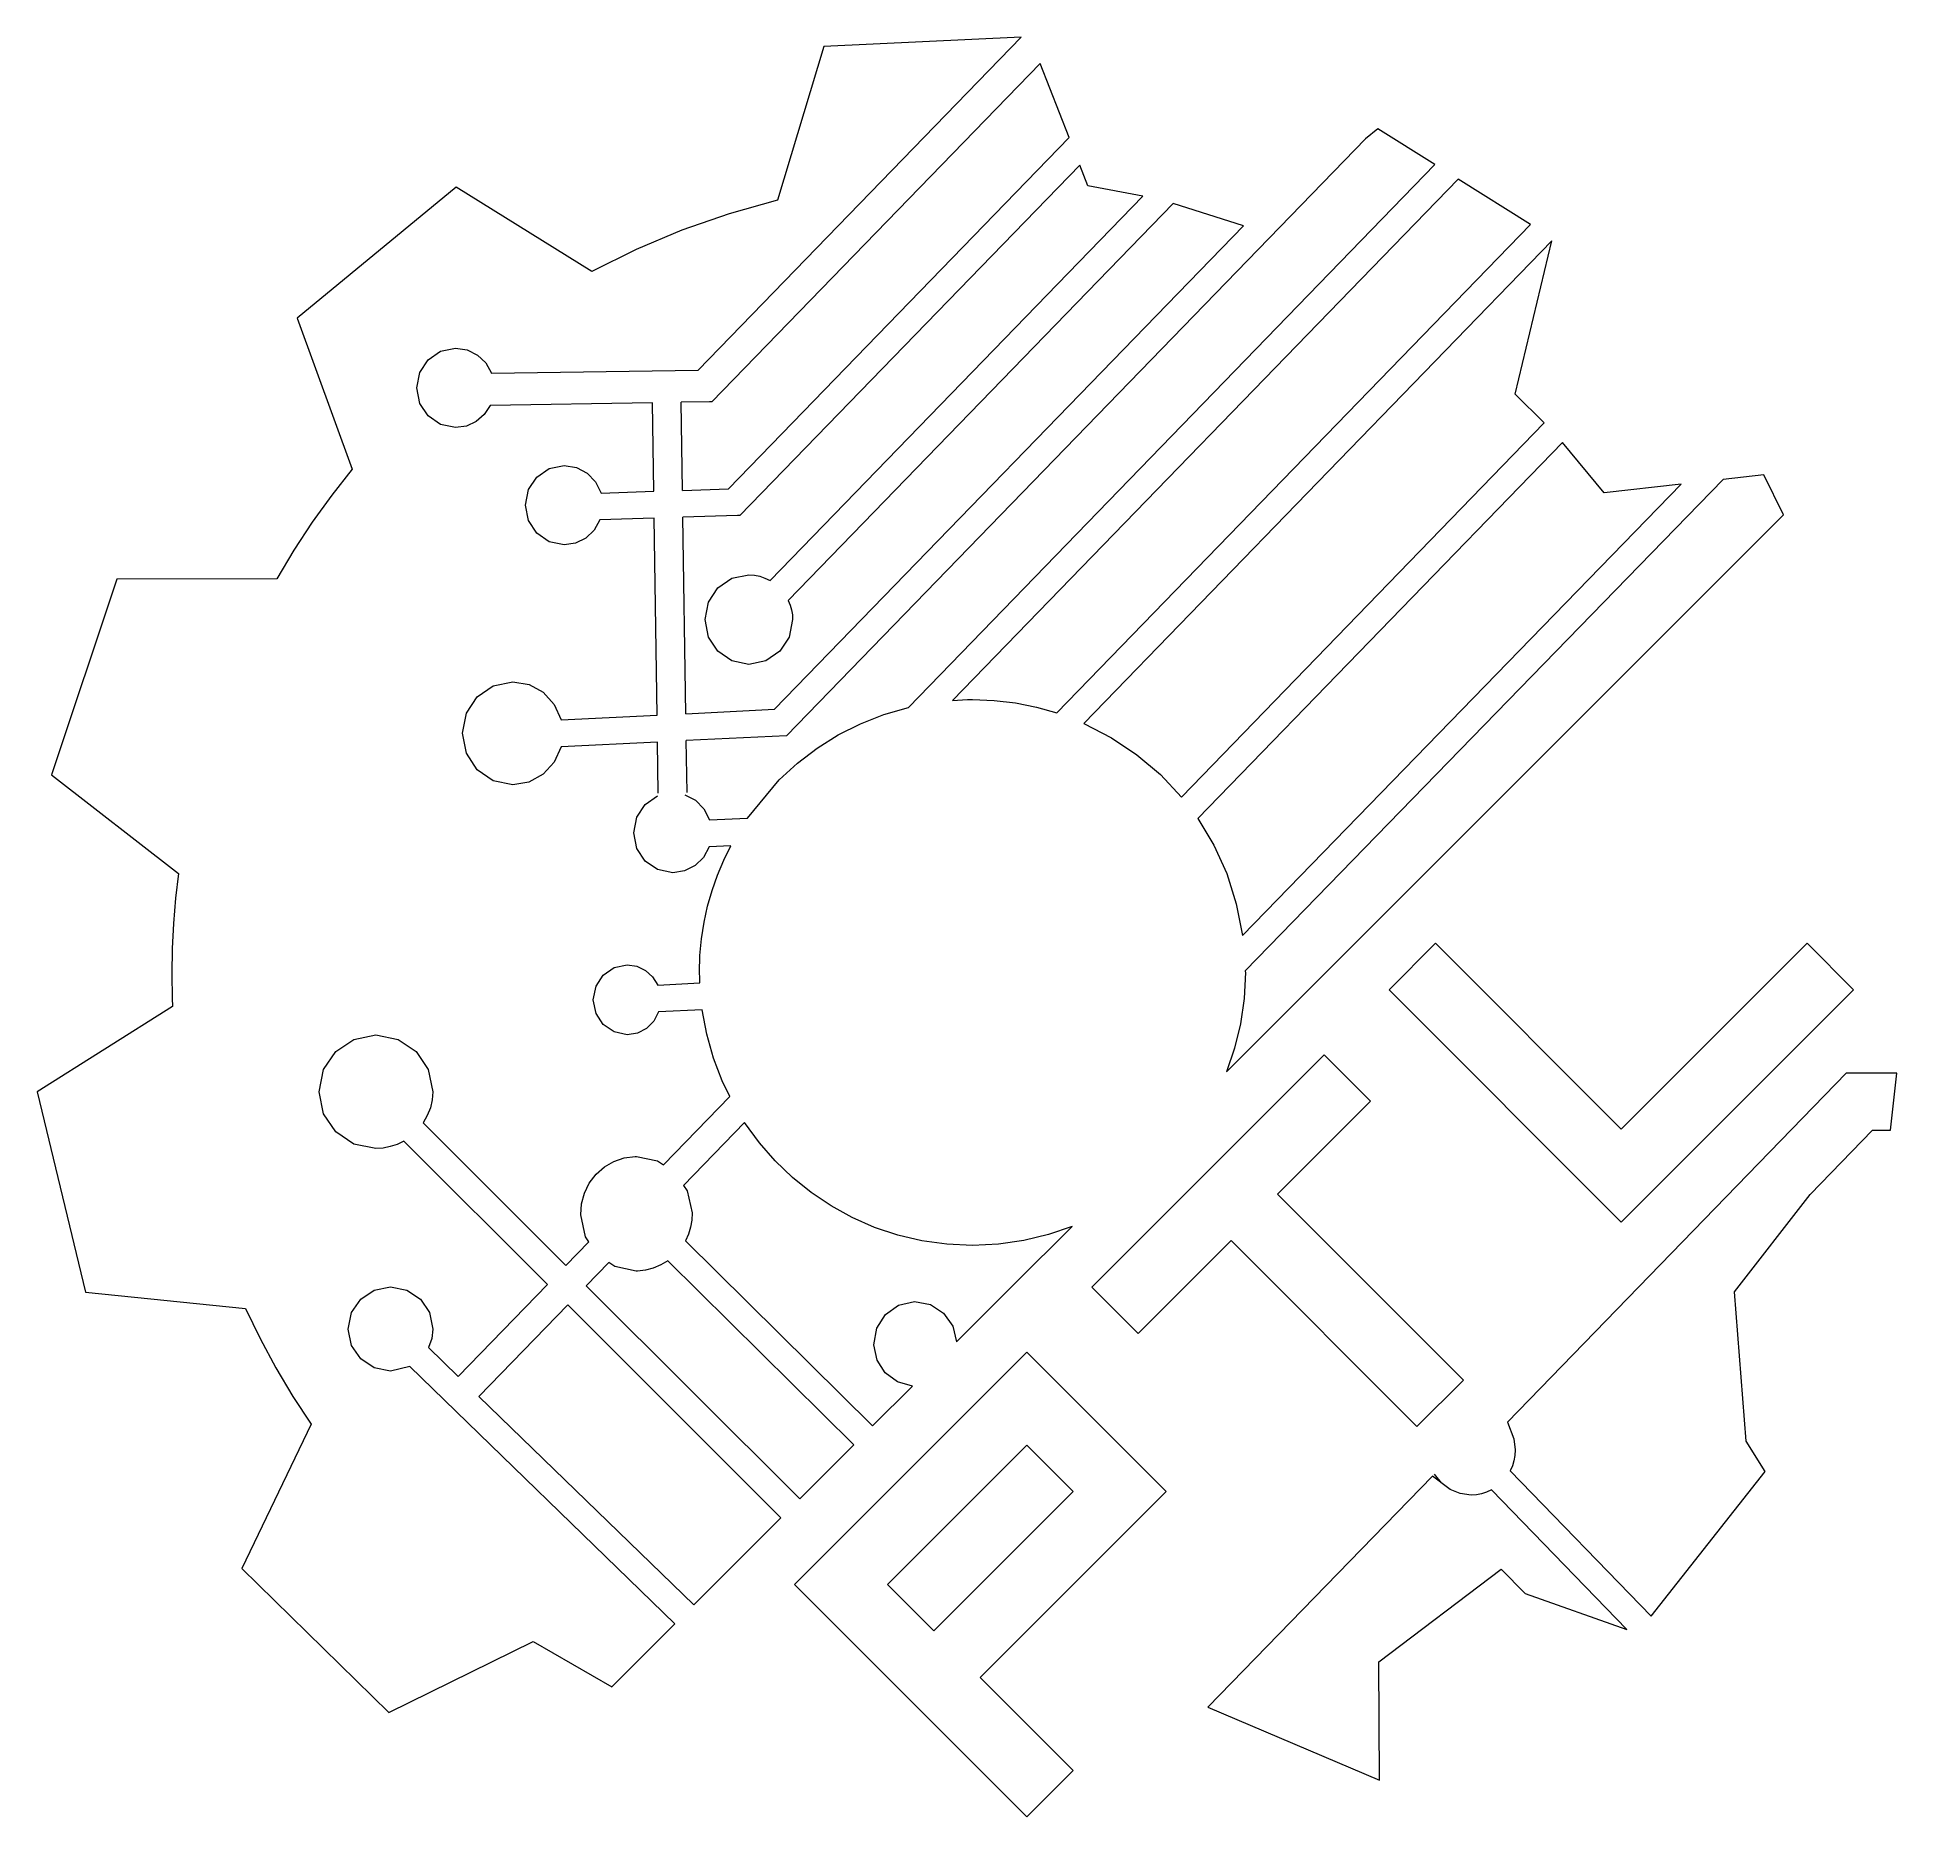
# Model space of a CAD drawing. Extents: x -19 to 19.8, y -17.1 to 20.
import ezdxf

# ---------------------------------------------------------------- set-up
doc = ezdxf.new("R2010")
doc.units = 0
doc.layers.get('0').update_dxf_attribs({"linetype": 'CONTINUOUS', "lineweight": 5, "true_color": 0xffffff})

msp = doc.modelspace()

# ---------------------------------------------------------------- linework, layer by layer
at = {"color": 7, "true_color": 0xffffff}
for p, q in [((-5.236, 13.076), (1.499, 20.019)), ((-2.618, 19.828), (-3.583, 16.62)), ((1.499, 20.019), (-2.618, 19.828)), ((1.892, 19.471), (-4.955, 12.413)), ((2.497, 17.924), (1.892, 19.471)), ((-4.609, 10.599), (2.497, 17.924)), ((8.68, 17.902), (-3.399, 5.451)), ((8.939, 18.108), (8.68, 17.902)), ((10.128, 17.363), (8.939, 18.108)), ((2.72, 17.352), (-4.368, 10.047)), ((-0.854, 6.043), (10.128, 17.363)), ((2.889, 16.921), (2.72, 17.352)), ((-10.289, 16.891), (-13.606, 14.159)), ((-7.456, 15.13), (-10.289, 16.891)), ((-3.739, 8.688), (4.036, 16.701)), ((4.036, 16.701), (2.889, 16.921)), ((-4.594, 16.337), (-5.578, 15.993)), ((-3.583, 16.62), (-4.594, 16.337)), ((4.669, 16.551), (-3.36, 8.274)), ((6.138, 16.084), (4.669, 16.551)), ((-5.578, 15.993), (-6.532, 15.59)), ((-3.645, 6.002), (6.138, 16.084)), ((-6.532, 15.59), (-7.456, 15.13)), ((-13.606, 14.159), (-12.457, 11.011)), ((-11.044, 13.028), (-10.87, 13.292)), ((-10.87, 13.292), (-10.613, 13.469)), ((-10.613, 13.469), (-10.299, 13.535)), ((-10.299, 13.535), (-10.058, 13.497)), ((-10.058, 13.497), (-9.844, 13.391)), ((-9.844, 13.391), (-9.671, 13.226)), ((-9.671, 13.226), (-9.55, 13.011)), ((-11.107, 12.706), (-11.044, 13.028)), ((-9.55, 13.011), (-5.236, 13.076)), ((-11.044, 12.383), (-11.107, 12.706)), ((-10.87, 12.12), (-11.044, 12.383)), ((-10.613, 11.942), (-10.87, 12.12)), ((-9.702, 12.149), (-9.872, 12.003)), ((-9.576, 12.341), (-9.702, 12.149)), ((-6.192, 12.394), (-9.576, 12.341)), ((-5.005, 12.413), (-5.592, 12.404)), ((-4.955, 12.413), (-5.005, 12.413)), ((-10.299, 11.876), (-10.613, 11.942)), ((-10.074, 11.909), (-10.299, 11.876)), ((-9.872, 12.003), (-10.074, 11.909)), ((-12.457, 11.011), (-12.884, 10.466)), ((-8.605, 10.846), (-8.349, 11.024)), ((-8.349, 11.024), (-8.035, 11.09)), ((-8.035, 11.09), (-7.78, 11.048)), ((-7.78, 11.048), (-7.557, 10.929)), ((-7.557, 10.929), (-7.381, 10.747)), ((-8.842, 10.26), (-8.778, 10.583)), ((-8.778, 10.583), (-8.605, 10.846)), ((-7.381, 10.747), (-7.265, 10.512)), ((-7.265, 10.512), (-6.164, 10.548)), ((-5.564, 10.568), (-4.609, 10.599)), ((-12.884, 10.466), (-13.289, 9.902)), ((-8.778, 9.938), (-8.842, 10.26)), ((-13.289, 9.902), (-13.67, 9.321)), ((-8.605, 9.675), (-8.778, 9.938)), ((-7.411, 9.737), (-7.584, 9.574)), ((-7.288, 9.95), (-7.411, 9.737)), ((-6.156, 9.987), (-7.288, 9.95)), ((-4.418, 10.044), (-5.556, 10.007)), ((-4.368, 10.047), (-4.418, 10.044)), ((-13.67, 9.321), (-14.028, 8.724)), ((-8.349, 9.497), (-8.605, 9.675)), ((-8.035, 9.432), (-8.349, 9.497)), ((-7.796, 9.469), (-8.035, 9.432)), ((-7.584, 9.574), (-7.796, 9.469)), ((-17.368, 8.713), (-18.73, 4.637)), ((-14.028, 8.724), (-17.368, 8.713)), ((-5.022, 8.237), (-4.826, 8.534)), ((-4.826, 8.534), (-4.536, 8.735)), ((-4.536, 8.735), (-4.181, 8.808)), ((-4.181, 8.808), (-4.067, 8.801)), ((-4.067, 8.801), (-3.954, 8.778)), ((-3.954, 8.778), (-3.845, 8.74)), ((-3.845, 8.74), (-3.739, 8.688)), ((-5.094, 7.873), (-5.022, 8.237)), ((-3.36, 8.274), (-3.321, 8.176)), ((-3.321, 8.176), (-3.292, 8.076)), ((-5.022, 7.509), (-5.094, 7.873)), ((-3.268, 7.873), (-3.34, 7.509)), ((-3.292, 8.076), (-3.274, 7.975)), ((-3.274, 7.975), (-3.268, 7.873)), ((-4.826, 7.211), (-5.022, 7.509)), ((-3.34, 7.509), (-3.536, 7.211)), ((-4.536, 7.01), (-4.826, 7.211)), ((-4.181, 6.936), (-4.536, 7.01)), ((-3.826, 7.01), (-4.181, 6.936)), ((-3.536, 7.211), (-3.826, 7.01)), ((-10.073, 5.92), (-9.848, 6.262)), ((-9.848, 6.262), (-9.515, 6.492)), ((-9.515, 6.492), (-9.108, 6.577)), ((-9.108, 6.577), (-8.765, 6.519)), ((-8.765, 6.519), (-8.469, 6.356)), ((-8.469, 6.356), (-8.241, 6.105)), ((-10.156, 5.502), (-10.073, 5.92)), ((-8.241, 6.105), (-8.1, 5.783)), ((-8.1, 5.783), (-6.094, 5.881)), ((-5.494, 5.911), (-3.645, 6.002)), ((-1.853, 5.702), (-1.364, 5.895)), ((-1.364, 5.895), (-0.854, 6.043)), ((-10.073, 5.084), (-10.156, 5.502)), ((-3.399, 5.451), (-5.486, 5.349)), ((-2.758, 5.191), (-2.318, 5.467)), ((-2.318, 5.467), (-1.853, 5.702)), ((-9.848, 4.742), (-10.073, 5.084)), ((-8.1, 5.221), (-8.242, 4.901)), ((-6.086, 5.319), (-8.1, 5.221)), ((-3.169, 4.878), (-2.758, 5.191)), ((-9.515, 4.511), (-9.848, 4.742)), ((-8.242, 4.901), (-8.473, 4.65)), ((-3.55, 4.53), (-3.169, 4.878)), ((-18.73, 4.637), (-16.082, 2.578)), ((-9.108, 4.426), (-9.515, 4.511)), ((-8.769, 4.485), (-9.108, 4.426)), ((-8.473, 4.65), (-8.769, 4.485)), ((-4.21, 3.735), (-3.55, 4.53)), ((-6.52, 3.75), (-6.345, 4.015)), ((-6.345, 4.015), (-6.086, 4.195)), ((-5.519, 4.22), (-5.298, 4.105)), ((-5.298, 4.105), (-5.12, 3.928)), ((-5.12, 3.928), (-5.001, 3.7)), ((-6.584, 3.424), (-6.52, 3.75)), ((-5.001, 3.7), (-4.21, 3.735)), ((-6.52, 3.101), (-6.584, 3.424)), ((-5.008, 3.137), (-5.129, 2.914)), ((-4.559, 3.157), (-5.008, 3.137)), ((-4.706, 2.856), (-4.559, 3.157)), ((-6.345, 2.837), (-6.52, 3.101)), ((-6.086, 2.658), (-6.345, 2.837)), ((-5.304, 2.742), (-5.522, 2.632)), ((-5.129, 2.914), (-5.304, 2.742)), ((-4.836, 2.545), (-4.706, 2.856)), ((-16.082, 2.578), (-16.14, 2.06)), ((-5.77, 2.593), (-6.086, 2.658)), ((-5.522, 2.632), (-5.77, 2.593)), ((-4.948, 2.225), (-4.836, 2.545)), ((-16.14, 2.06), (-16.183, 1.537)), ((-5.041, 1.897), (-4.948, 2.225)), ((-5.168, 1.218), (-5.115, 1.561)), ((-5.115, 1.561), (-5.041, 1.897)), ((-16.183, 1.537), (-16.21, 1.011)), ((-5.201, 0.869), (-5.168, 1.218)), ((-16.21, 1.011), (-16.219, 0.48)), ((-5.212, 0.513), (-5.201, 0.869)), ((-16.219, 0.48), (-16.217, 0.311)), ((-7.37, 0.227), (-7.218, 0.459)), ((-7.218, 0.459), (-6.993, 0.615)), ((-6.993, 0.615), (-6.717, 0.672)), ((-6.717, 0.672), (-6.518, 0.643)), ((-6.518, 0.643), (-6.339, 0.558)), ((-6.339, 0.558), (-6.191, 0.425)), ((-6.191, 0.425), (-6.081, 0.25)), ((-5.207, 0.404), (-5.212, 0.513)), ((-5.201, 0.295), (-5.207, 0.404)), ((-16.217, 0.311), (-16.214, 0.143)), ((-16.214, 0.143), (-16.208, -0.025)), ((-7.426, -0.057), (-7.37, 0.227)), ((-6.081, 0.25), (-5.201, 0.295)), ((-16.201, -0.194), (-19.027, -1.975)), ((-16.208, -0.025), (-16.201, -0.194)), ((-7.37, -0.34), (-7.426, -0.057)), ((-7.218, -0.571), (-7.37, -0.34)), ((-6.063, -0.308), (-6.166, -0.504)), ((-5.153, -0.263), (-6.063, -0.308)), ((-5.059, -0.776), (-5.153, -0.263)), ((-6.993, -0.727), (-7.218, -0.571)), ((-6.717, -0.784), (-6.993, -0.727)), ((-6.504, -0.75), (-6.717, -0.784)), ((-6.317, -0.654), (-6.504, -0.75)), ((-6.166, -0.504), (-6.317, -0.654)), ((-4.92, -1.271), (-5.059, -0.776)), ((-13.052, -1.512), (-12.798, -1.135)), ((-12.798, -1.135), (-12.421, -0.881)), ((-12.421, -0.881), (-11.96, -0.788)), ((-11.96, -0.788), (-11.5, -0.881)), ((-11.5, -0.881), (-11.123, -1.135)), ((-11.123, -1.135), (-10.869, -1.512)), ((-13.145, -1.973), (-13.052, -1.512)), ((-10.869, -1.512), (-10.775, -1.973)), ((-4.739, -1.748), (-4.92, -1.271)), ((-4.58, -2.075), (-4.739, -1.748)), ((18.711, -1.584), (11.643, -8.865)), ((19.686, -1.584), (18.711, -1.584)), ((19.636, -2.778), (19.765, -1.584)), ((19.726, -1.584), (19.686, -1.584)), ((19.765, -1.584), (19.726, -1.584)), ((-19.027, -1.975), (-18.018, -6.152)), ((-13.052, -2.433), (-13.145, -1.973)), ((-10.826, -2.312), (-10.889, -2.472)), ((-10.788, -2.145), (-10.826, -2.312)), ((-10.775, -1.973), (-10.788, -2.145)), ((-12.798, -2.809), (-13.052, -2.433)), ((-10.889, -2.472), (-10.976, -2.624)), ((-10.976, -2.624), (-7.997, -5.597)), ((-3.963, -3.039), (-4.27, -2.617)), ((-12.421, -3.064), (-12.798, -2.809)), ((-11.96, -3.157), (-12.421, -3.064)), ((-11.518, -3.072), (-11.661, -3.119)), ((-11.382, -3.007), (-11.518, -3.072)), ((-8.385, -5.997), (-11.382, -3.007)), ((-3.634, -3.416), (-3.963, -3.039)), ((17.96, -4.118), (19.26, -2.778)), ((19.26, -2.778), (19.636, -2.778)), ((-11.809, -3.148), (-11.96, -3.157)), ((-11.661, -3.119), (-11.809, -3.148)), ((-7.194, -3.542), (-6.997, -3.428)), ((-6.997, -3.428), (-6.782, -3.355)), ((-6.782, -3.355), (-6.554, -3.327)), ((-6.554, -3.327), (-6.547, -3.327)), ((-6.547, -3.327), (-6.541, -3.327)), ((-6.541, -3.327), (-6.534, -3.327)), ((-6.534, -3.327), (-6.528, -3.327)), ((-6.528, -3.327), (-6.084, -3.418)), ((-6.084, -3.418), (-5.963, -3.501)), ((-3.274, -3.763), (-3.634, -3.416)), ((-7.51, -3.88), (-7.369, -3.695)), ((-7.369, -3.695), (-7.194, -3.542)), ((-2.884, -4.077), (-3.274, -3.763)), ((-7.672, -4.309), (-7.612, -4.086)), ((-7.612, -4.086), (-7.51, -3.88)), ((-5.542, -3.928), (-5.466, -4.041)), ((-5.466, -4.041), (-5.367, -4.496)), ((-2.467, -4.356), (-2.884, -4.077)), ((16.377, -6.148), (17.96, -4.118)), ((-7.69, -4.542), (-7.672, -4.309)), ((-7.592, -4.998), (-7.69, -4.542)), ((-5.373, -4.649), (-5.398, -4.798)), ((-5.367, -4.496), (-5.373, -4.649)), ((-2.025, -4.599), (-2.467, -4.356)), ((-1.561, -4.802), (-2.025, -4.599)), ((-7.52, -5.105), (-7.592, -4.998)), ((-5.442, -4.943), (-5.503, -5.08)), ((-5.398, -4.798), (-5.442, -4.943)), ((-1.075, -4.964), (-1.561, -4.802)), ((-0.572, -5.083), (-1.075, -4.964)), ((1.356, -5.988), (2.561, -4.784)), ((2.067, -4.953), (1.555, -5.077)), ((2.561, -4.784), (2.067, -4.953)), ((-5.503, -5.08), (-1.6, -8.944)), ((-0.052, -5.155), (-0.572, -5.083)), ((0.482, -5.18), (-0.052, -5.155)), ((1.026, -5.154), (0.482, -5.18)), ((1.555, -5.077), (1.026, -5.154)), ((-6.974, -5.621), (-7.101, -5.534)), ((-6.529, -5.713), (-6.974, -5.621)), ((-6.523, -5.713), (-6.529, -5.713)), ((-6.516, -5.713), (-6.523, -5.713)), ((-6.51, -5.713), (-6.516, -5.713)), ((-6.504, -5.713), (-6.51, -5.713)), ((-6.337, -5.695), (-6.504, -5.713)), ((-6.176, -5.653), (-6.337, -5.695)), ((-6.021, -5.587), (-6.176, -5.653)), ((-5.875, -5.498), (-6.021, -5.587)), ((-1.995, -9.339), (-5.875, -5.498)), ((-18.018, -6.152), (-14.685, -6.493)), ((-12.279, -6.301), (-11.999, -6.112)), ((-11.999, -6.112), (-11.656, -6.042)), ((-11.656, -6.042), (-11.314, -6.112)), ((-11.314, -6.112), (-11.034, -6.301)), ((-7.572, -6.021), (-3.12, -10.464)), ((0.152, -7.193), (1.356, -5.988)), ((16.619, -9.263), (16.377, -6.148)), ((-14.685, -6.493), (-14.379, -7.12)), ((-12.538, -6.923), (-12.468, -6.581)), ((-12.468, -6.581), (-12.279, -6.301)), ((-11.034, -6.301), (-10.845, -6.581)), ((-10.845, -6.581), (-10.775, -6.923)), ((-3.514, -10.858), (-7.961, -6.421)), ((-1.334, -6.621), (-1.063, -6.424)), ((-1.063, -6.424), (-0.729, -6.346)), ((-0.729, -6.346), (-0.393, -6.413)), ((-0.393, -6.413), (-0.118, -6.594)), ((-0.118, -6.594), (0.072, -6.863)), ((-12.468, -7.266), (-12.538, -6.923)), ((-10.775, -6.923), (-10.798, -7.119)), ((-1.574, -7.252), (-1.513, -6.906)), ((-1.513, -6.906), (-1.334, -6.621)), ((0.072, -6.863), (0.152, -7.193)), ((-14.379, -7.12), (-14.048, -7.732)), ((-12.279, -7.546), (-12.468, -7.266)), ((-10.798, -7.119), (-10.865, -7.307)), ((-10.865, -7.307), (-10.243, -7.911)), ((-1.507, -7.573), (-1.574, -7.252)), ((-14.048, -7.732), (-13.693, -8.328)), ((-11.999, -7.735), (-12.279, -7.546)), ((-11.656, -7.804), (-11.999, -7.735)), ((-11.255, -7.707), (-11.656, -7.804)), ((-5.727, -13.071), (-11.255, -7.707)), ((-1.336, -7.838), (-1.507, -7.573)), ((-1.6, -8.944), (-0.769, -8.114)), ((-1.082, -8.026), (-1.336, -7.838)), ((-0.769, -8.114), (-1.082, -8.026)), ((-13.693, -8.328), (-13.314, -8.907)), ((-9.812, -8.329), (-5.332, -12.676)), ((-13.314, -8.907), (-14.761, -11.916)), ((11.643, -8.865), (11.775, -9.21)), ((11.775, -9.21), (11.804, -9.443)), ((17.018, -9.892), (16.619, -9.263)), ((-3.12, -10.464), (-1.995, -9.339)), ((11.777, -9.669), (11.745, -9.777)), ((11.797, -9.557), (11.777, -9.669)), ((11.804, -9.443), (11.797, -9.557)), ((11.804, -9.443), (11.804, -9.443)), ((10.081, -9.99), (5.396, -14.808)), ((10.445, -10.266), (10.081, -9.99)), ((10.264, -10.129), (10.12, -9.951)), ((11.745, -9.777), (11.699, -9.881)), ((11.699, -9.881), (14.641, -12.913)), ((14.641, -12.913), (17.018, -9.892)), ((10.655, -10.354), (10.445, -10.266)), ((10.889, -10.385), (10.655, -10.354)), ((10.997, -10.378), (10.889, -10.385)), ((11.104, -10.358), (10.997, -10.378)), ((11.208, -10.325), (11.104, -10.358)), ((11.308, -10.279), (11.208, -10.325)), ((14.133, -13.19), (11.308, -10.279)), ((-5.332, -12.676), (-3.514, -10.858)), ((-14.761, -11.916), (-11.689, -14.921)), ((8.961, -13.865), (11.511, -11.933)), ((11.511, -11.933), (12.014, -12.439)), ((12.014, -12.439), (14.133, -13.19)), ((-7.038, -14.382), (-5.727, -13.071)), ((-11.689, -14.921), (-8.681, -13.439)), ((-8.681, -13.439), (-7.038, -14.382)), ((8.976, -16.33), (8.961, -13.865)), ((5.396, -14.808), (8.976, -16.33))]:
    msp.add_line(p, q, dxfattribs=at)
for p, q in [((-6.164, 10.548), (-6.192, 12.394)), ((-5.564, 10.568), (-5.592, 12.404)), ((-6.094, 5.881), (-6.156, 9.987)), ((-5.494, 5.911), (-5.556, 10.007)), ((-6.07, 4.256), (-6.086, 5.319)), ((-5.47, 4.265), (-5.486, 5.349)), ((-4.58, -2.075), (-5.963, -3.501)), ((-4.27, -2.617), (-5.542, -3.928)), ((-7.52, -5.105), (-7.997, -5.597)), ((-7.101, -5.534), (-7.572, -6.021)), ((-8.385, -5.997), (-10.243, -7.911)), ((-7.961, -6.421), (-9.812, -8.329))]:
    msp.add_line(p, q)
for points in [[(0.482, 6.208), (0.938, 6.189), (1.384, 6.135), (1.819, 6.047), (2.242, 5.927), (12.125, 16.113), (10.613, 17.06), (0.065, 6.187), (0.168, 6.194), (0.272, 6.201), (0.377, 6.206), (0.482, 6.208), (0.482, 6.208)], [(2.807, 5.708), (3.38, 5.41), (3.914, 5.053), (4.403, 4.639), (4.841, 4.173), (12.41, 11.975), (11.807, 12.576), (12.567, 15.769), (2.807, 5.708)], [(6.116, 1.288), (15.266, 10.697), (13.661, 10.514), (12.791, 11.567), (5.182, 3.724), (5.517, 3.169), (5.786, 2.575), (5.987, 1.946), (6.116, 1.288)], [(9.074, 1.73), (17.399, 10.056), (16.993, 10.894), (16.14, 10.796), (6.174, 0.548), (6.174, 0.539), (6.174, 0.531), (6.175, 0.522), (6.175, 0.514), (6.149, -0.029), (6.074, -0.557), (5.951, -1.068), (5.784, -1.56), (8.598, 1.254), (9.074, 1.73)], [(8.598, 1.254), (9.074, 1.73), (8.598, 1.254)], [(9.173, 0.153), (10.142, 1.122), (14.018, -2.753), (17.894, 1.122), (18.863, 0.153), (14.018, -4.692), (9.173, 0.153)], [(5.879, -5.079), (3.941, -7.017), (2.972, -6.048), (7.816, -1.203), (8.785, -2.173), (6.847, -4.111), (10.723, -7.986), (9.754, -8.955), (5.879, -5.079)], [(-3.23, -12.25), (1.614, -7.405), (4.522, -10.312), (0.646, -14.188), (2.584, -16.126), (1.614, -17.095), (-3.23, -12.25)], [(1.614, -9.343), (-1.292, -12.25), (-0.323, -13.219), (2.584, -10.312), (1.614, -9.343)]]:
    msp.add_lwpolyline(points, dxfattribs=at)

doc.saveas('drawing.dxf')
